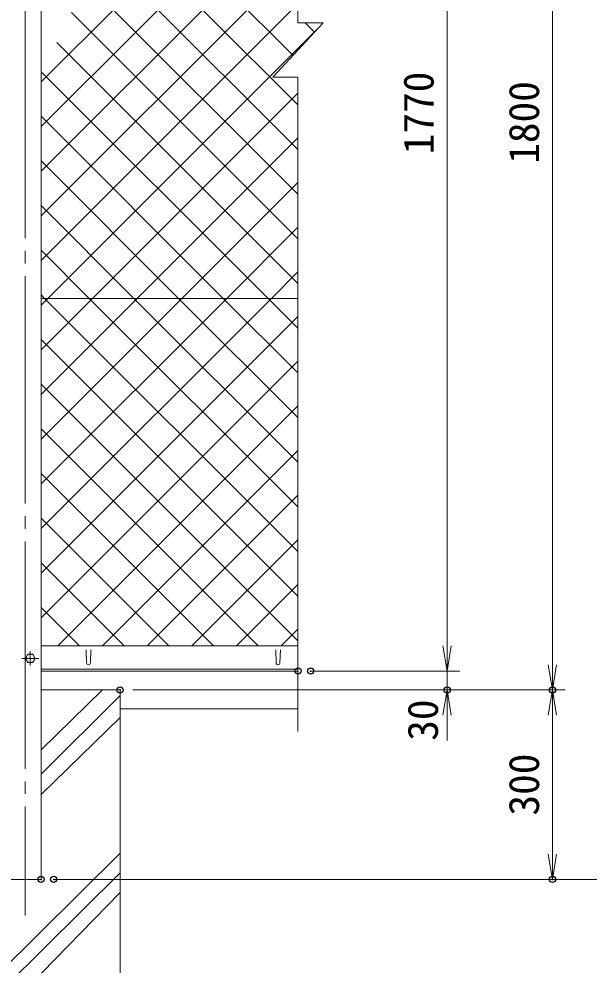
# Model space of a CAD drawing. Units: millimetres, scale not verified. Extents: x -5936 to 5936, y -4198 to 4198.
# Drawn here: x 2379 to 3281, y -1321 to 177 of the extents above; entities that cross this region are included whole.
import ezdxf
from ezdxf.enums import TextEntityAlignment as Align

# ---------------------------------------------------------------- set-up
doc = ezdxf.new("R2010")
doc.units = ezdxf.units.MM
doc.header["$LTSCALE"] = 20
doc.header["$PDMODE"] = 32
doc.header["$PDSIZE"] = 10
doc.linetypes.add('LONG_CHAIN', pattern=[21, 18, -1, 1, -1])
for name, color, linetype, lineweight in [('0-0_D-STR3', 3, 'Continuous', 9), ('0-1_22', 7, 'Continuous', 9), ('0-2_D-STR1', 1, 'Continuous', 9), ('0-3_D-BGD', 7, 'Continuous', 9), ('0-4_D-BMK', 2, 'LONG_CHAIN', 9), ('0-5_D-STR-DIM', 7, 'Continuous', 9), ('0-6_D-STR4', 7, 'Continuous', 9), ('0-8_D-DCR-HCH', 7, 'Continuous', 9), ('0-B_0', 7, 'Continuous', 9)]:
    doc.layers.add(name, color=color, linetype=linetype, lineweight=lineweight)
doc.layers.add('0-C_Defpoints', color=7, linetype='Continuous')
doc.styles.add('ＭＳ ゴシック', font='')
doc.styles.get('ＭＳ ゴシック').set_extended_font_data('MS Gothic')

# ---------------------------------------------------------------- blocks, each defined once
blk = doc.blocks.new('G14')
at = {"layer": '0-1_22'}
for p, q in [((164347, 82055.3), (172121.5, 89829.8)), ((164347, 80641.1), (172476.6, 88770.7)), ((172476.6, 82739.4), (166245.9, 88970.2)), ((172476.6, 81325.2), (165777.9, 88024)), ((164347, 79226.9), (172476.6, 87356.5)), ((172476.6, 79911), (165309.8, 87077.8)), ((164564.2, 78029.8), (173141.1, 86606.8)), ((173001.9, 86456.8), (172706, 86752.7)), ((172476.6, 78496.8), (164841.8, 86131.7)), ((165978.4, 78029.8), (172476.6, 84528.1)), ((167392.6, 78029.8), (172476.6, 83113.9)), ((168806.8, 78029.8), (172476.6, 81699.7)), ((170221, 78029.8), (172476.6, 80285.5)), ((171635.2, 78029.8), (172476.6, 78871.2)), ((164458.3, 78029.8), (164347, 78141.2)), ((164347, 77812.7), (164564.2, 78029.8)), ((164347, 76398.4), (165978.4, 78029.8)), ((164347, 74984.2), (167392.6, 78029.8)), ((164347, 73570), (168806.8, 78029.8)), ((164347, 72155.8), (170221, 78029.8)), ((164347, 70741.6), (171635.2, 78029.8)), ((172476.6, 70011.5), (164458.3, 78029.8)), ((164347, 69327.4), (172476.6, 77457)), ((172476.6, 68597.3), (164347, 76726.9)), ((164347, 67913.2), (172476.6, 76042.8)), ((172476.6, 67183.1), (164347, 75312.7)), ((164877.9, 67029.9), (172476.6, 74628.6)), ((171215.6, 67029.9), (164347, 73898.5)), ((166292.1, 67029.9), (172476.6, 73214.4)), ((169801.4, 67029.9), (164347, 72484.3)), ((167706.3, 67029.9), (172476.6, 71800.2)), ((168387.2, 67029.9), (164347, 71070.1)), ((169120.5, 67029.9), (172476.6, 70386)), ((166973, 67029.9), (164347, 69655.9)), ((170534.7, 67029.9), (172476.6, 68971.8)), ((165558.8, 67029.9), (164347, 68241.7)), ((171948.9, 67029.9), (172476.6, 67557.5))]:
    blk.add_line(p, q, dxfattribs=at)
for points in [[(164347, 84883.7), (169293.1, 89829.8), (172476.6, 93013.4)], [(164347, 83469.5), (170707.3, 89829.8), (172476.6, 91599.2)], [(172321, 85723.5), (168214.6, 89829.8), (167182, 90862.5)], [(172476.6, 84153.6), (166800.4, 89829.8), (166714, 89916.3)], [(172476.6, 77082.6), (171529.4, 78029.8), (164373.7, 85185.5)], [(172476.6, 75668.4), (170115.1, 78029.8), (164347, 83798)], [(172476.6, 74254.1), (168700.9, 78029.8), (164347, 82383.8)], [(172476.6, 72839.9), (167286.7, 78029.8), (164347, 80969.6)], [(172476.6, 71425.7), (165872.5, 78029.8), (164347, 79555.4)]]:
    blk.add_lwpolyline(points, dxfattribs=at)
blk = doc.blocks.new('_OPEN')
at = {"layer": '0-B_0'}
blk.add_line((-20, 3.333), (0, 0), dxfattribs=at)
blk.add_lwpolyline([(-20, -3.333), (0, 0), (-20, 0)], dxfattribs=at)

msp = doc.modelspace()

# ---------------------------------------------------------------- linework, layer by layer
at = {"layer": '0-0_D-STR3'}
msp.add_line((2414.28, -265.16), (2820.76, -265.16), dxfattribs=at)
at = {"layer": '0-2_D-STR1'}
for p, q in [((2414.28, 1424.84), (2414.28, -1185.16)), ((2397.28, -823.68), (2397.28, -846.36)), ((2414.28, -815.16), (2820.76, -815.16)), ((2485.53, -821.66), (2486.28, -842.16)), ((2493.03, -821.66), (2492.28, -842.16)), ((2785.53, -821.66), (2786.28, -842.16)), ((2793.03, -821.66), (2792.28, -842.16)), ((2383.84, -835.16), (2410.73, -835.16)), ((2414.28, -852.16), (2820.76, -852.16)), ((2414.28, -855.16), (2820.76, -855.16)), ((2364.28, -1185.16), (2414.28, -1185.16))]:
    msp.add_line(p, q, dxfattribs=at)
msp.add_lwpolyline([(2405.12, -835.16), (2401.2, -841.95), (2393.36, -841.95), (2389.44, -835.16), (2393.36, -828.37), (2401.2, -828.37)], close=True, dxfattribs=at)
msp.add_circle((2397.28, -835.16), 6.8, dxfattribs=at)
for centre in [(2489.28, -842.16), (2789.28, -842.16)]:
    msp.add_arc(centre, 3, 180, 0, dxfattribs=at)
at = {"layer": '0-3_D-BGD'}
msp.add_line((2539.28, -915.16), (2820.76, -915.16), dxfattribs=at)
at = {"layer": '0-4_D-BMK'}
msp.add_line((2389.28, 1450.09), (2389.28, -1242.4), dxfattribs=at)
at = {"layer": '0-5_D-STR-DIM'}
for p, q in [((2820.76, 1426.64), (2820.76, 170.99)), ((2820.76, 84.83), (2780.76, 84.83)), ((2820.76, 84.83), (2820.76, -950.84)), ((3056.79, -815.16), (3056.79, -775.16)), ((2840.76, -855.16), (3076.79, -855.16)), ((3056.79, -855.16), (3056.79, -885.16)), ((2559.28, -885.16), (3076.79, -885.16)), ((3056.79, -925.16), (3056.79, -965.16))]:
    msp.add_line(p, q, dxfattribs=at)
msp.add_lwpolyline([(2820.76, 170.99), (2860.76, 170.99), (2780.76, 84.83)], dxfattribs=at)
at = {"layer": '0-6_D-STR4'}
for q in [(2414.28, -885.16), (2539.28, -1485.16)]:
    msp.add_line((2539.28, -885.16), q, dxfattribs=at)
at = {"layer": '0-8_D-DCR-HCH'}
for p, q in [((2511.4, -885.16), (2414.28, -979.99)), ((2539.28, -893.8), (2414.28, -1018.58)), ((2539.28, -928.74), (2414.28, -1050.69)), ((2539.28, -1143.57), (2239.28, -1440.55)), ((2539.28, -1174.77), (2239.28, -1471.74)), ((2539.28, -1205.96), (2266.41, -1485.16))]:
    msp.add_line(p, q, dxfattribs=at)
at = {"layer": '0-B_0'}
for p, q in [((3056.79, -815.16), (3056.79, 874.84)), ((3223.46, 874.84), (3223.46, -845.16)), ((2860.76, -855.16), (3076.79, -855.16)), ((2559.28, -885.16), (3243.46, -885.16)), ((2559.28, -885.16), (3243.46, -885.16)), ((3223.46, -925.16), (3223.46, -1145.16)), ((2434.28, -1185.16), (3243.46, -1185.16)), ((2454.28, -1185.16), (3430.34, -1185.16))]:
    msp.add_line(p, q, dxfattribs=at)
at = {"layer": '0-C_Defpoints'}
for p in [(2820.76, -855.16), (2840.76, -855.16), (2539.28, -885.16), (3056.79, -885.16), (3223.46, -885.16), (2414.28, -1185.16), (2434.28, -1185.16), (3223.46, -1185.16)]:
    msp.add_point(p, dxfattribs=at)

# ---------------------------------------------------------------- block references
at = {"layer": '0-0_D-STR3', "xscale": 0.05, "yscale": 0.05}
msp.add_blockref('G14', (-5803.07, -4166.65), dxfattribs=at)
at = {"layer": '0-5_D-STR-DIM', "xscale": 2, "yscale": 2}
for p, rotation in [((3056.79, -855.16), 270), ((3056.79, -885.16), 90)]:
    msp.add_blockref('_OPEN', p, dxfattribs=dict(at, rotation=rotation))
at = {"layer": '0-B_0', "xscale": 2, "yscale": 2}
for p, rotation in [((3056.79, -855.16), 270), ((3223.46, -885.16), 270), ((3223.46, -885.16), 90), ((3223.46, -1185.16), 270)]:
    msp.add_blockref('_OPEN', p, dxfattribs=dict(at, rotation=rotation))

# ---------------------------------------------------------------- texts
at = {"layer": '0-5_D-STR-DIM', "style": 'ＭＳ ゴシック'}
msp.add_text('30', height=48.09, rotation=90, dxfattribs=at).set_placement((3056.72, -965.64), align=Align.BOTTOM_LEFT)
at = {"layer": '0-B_0', "style": 'ＭＳ ゴシック'}
for s, p in [('1770', (3050.04, -37.06)), ('1800', (3216.71, -52.06)), ('300', (3216.71, -1084.03))]:
    msp.add_text(s, height=48.09, rotation=90, dxfattribs=at).set_placement(p, align=Align.BOTTOM_LEFT)

doc.saveas('drawing.dxf')
